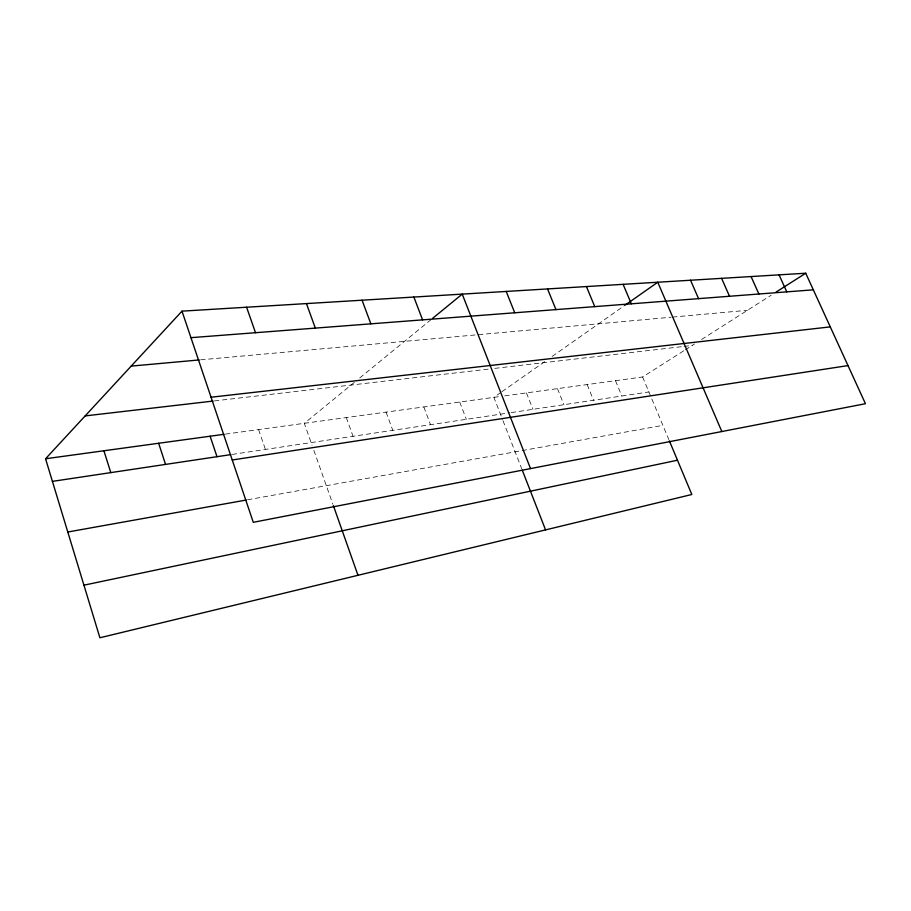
<?xml version="1.0" encoding="UTF-8"?>
<svg xmlns="http://www.w3.org/2000/svg" width="911" height="911" viewBox="0 0 911 911"><rect width="100%" height="100%" fill="white"/><g stroke="black" fill="none" stroke-linecap="round" stroke-linejoin="round"><path stroke-width="0.68" stroke-dasharray="4.55 3.42" d="M354.333 382.392L304.308 423.319L312.04 445.194M359.754 377.963L431.495 319.271M500.777 392.516L493.887 397.344L502.485 419.402M501.915 391.707L545.382 361.177M552.157 356.417L625.174 305.117M504.74 395.864L642.619 376.972L684.127 350.576M685.277 349.847L694.512 343.971M701.572 339.473L771.218 295.187M247.541 499.797L662.878 425.369M232.214 454.418L509.932 412.785M511.287 412.581L648.894 391.958M225.359 434.126L499.319 396.604M214.461 400.908L489.161 369.023M494.741 368.374L682.681 346.567M684.036 346.408L692.166 345.463M200.625 359.822L671.1 317.222M672.512 317.085L747.441 310.309M642.619 376.972L668.822 439.569M615.494 380.696L621.826 396.012M587.139 384.579L593.539 400.248M557.486 388.633L563.943 404.689M526.444 392.892L532.958 409.335M502.986 420.688L521.775 468.892M459.725 402.024L466.352 419.322M423.831 406.944L430.504 424.685M386.07 412.114L392.789 430.345M346.282 417.568L353.047 436.301M313.885 450.421L332.891 504.261M258.587 429.582L265.431 449.442"/><path stroke-width="1.37" d="M669.369 440.856L691.825 494.491L99.903 637.768L45.55 458.757L181.995 311.152L805.723 273.232L865.45 403.71L253.281 522.31L181.995 311.152M432.577 318.383L462.23 294.116L530.521 468.596M625.174 305.117L657.765 282.228L721.831 431.529M775.978 292.158L805.723 273.232M83.937 585.181L677.477 460.226M67.79 532.013L246.164 500.048M232.237 459.987L848.004 365.596M52.417 481.372L230.825 454.623M45.55 458.757L223.969 434.319M85.156 415.906L213.072 401.068M211.045 397.23L830.274 326.878M131.195 366.108L199.236 359.947M190.946 337.674L813.318 289.823M779.087 274.86L786.785 291.862M751.074 276.557L758.886 294.014M721.603 278.345L729.517 296.269M690.538 280.235L698.555 298.649M623.113 284.334L631.334 303.818M586.433 286.566L594.758 306.631M547.534 288.935L555.961 309.615M506.209 291.44L514.738 312.78M522.288 470.201L545.552 529.895M413.867 297.054L422.579 319.863M362.066 300.209L370.857 323.838M306.46 303.591L315.32 328.108M333.358 505.582L357.977 575.296M246.596 307.235L255.513 332.709M210.122 436.221L216.989 456.696M158.662 443.27L165.529 464.405M103.911 450.763L110.789 472.615"/></g></svg>
